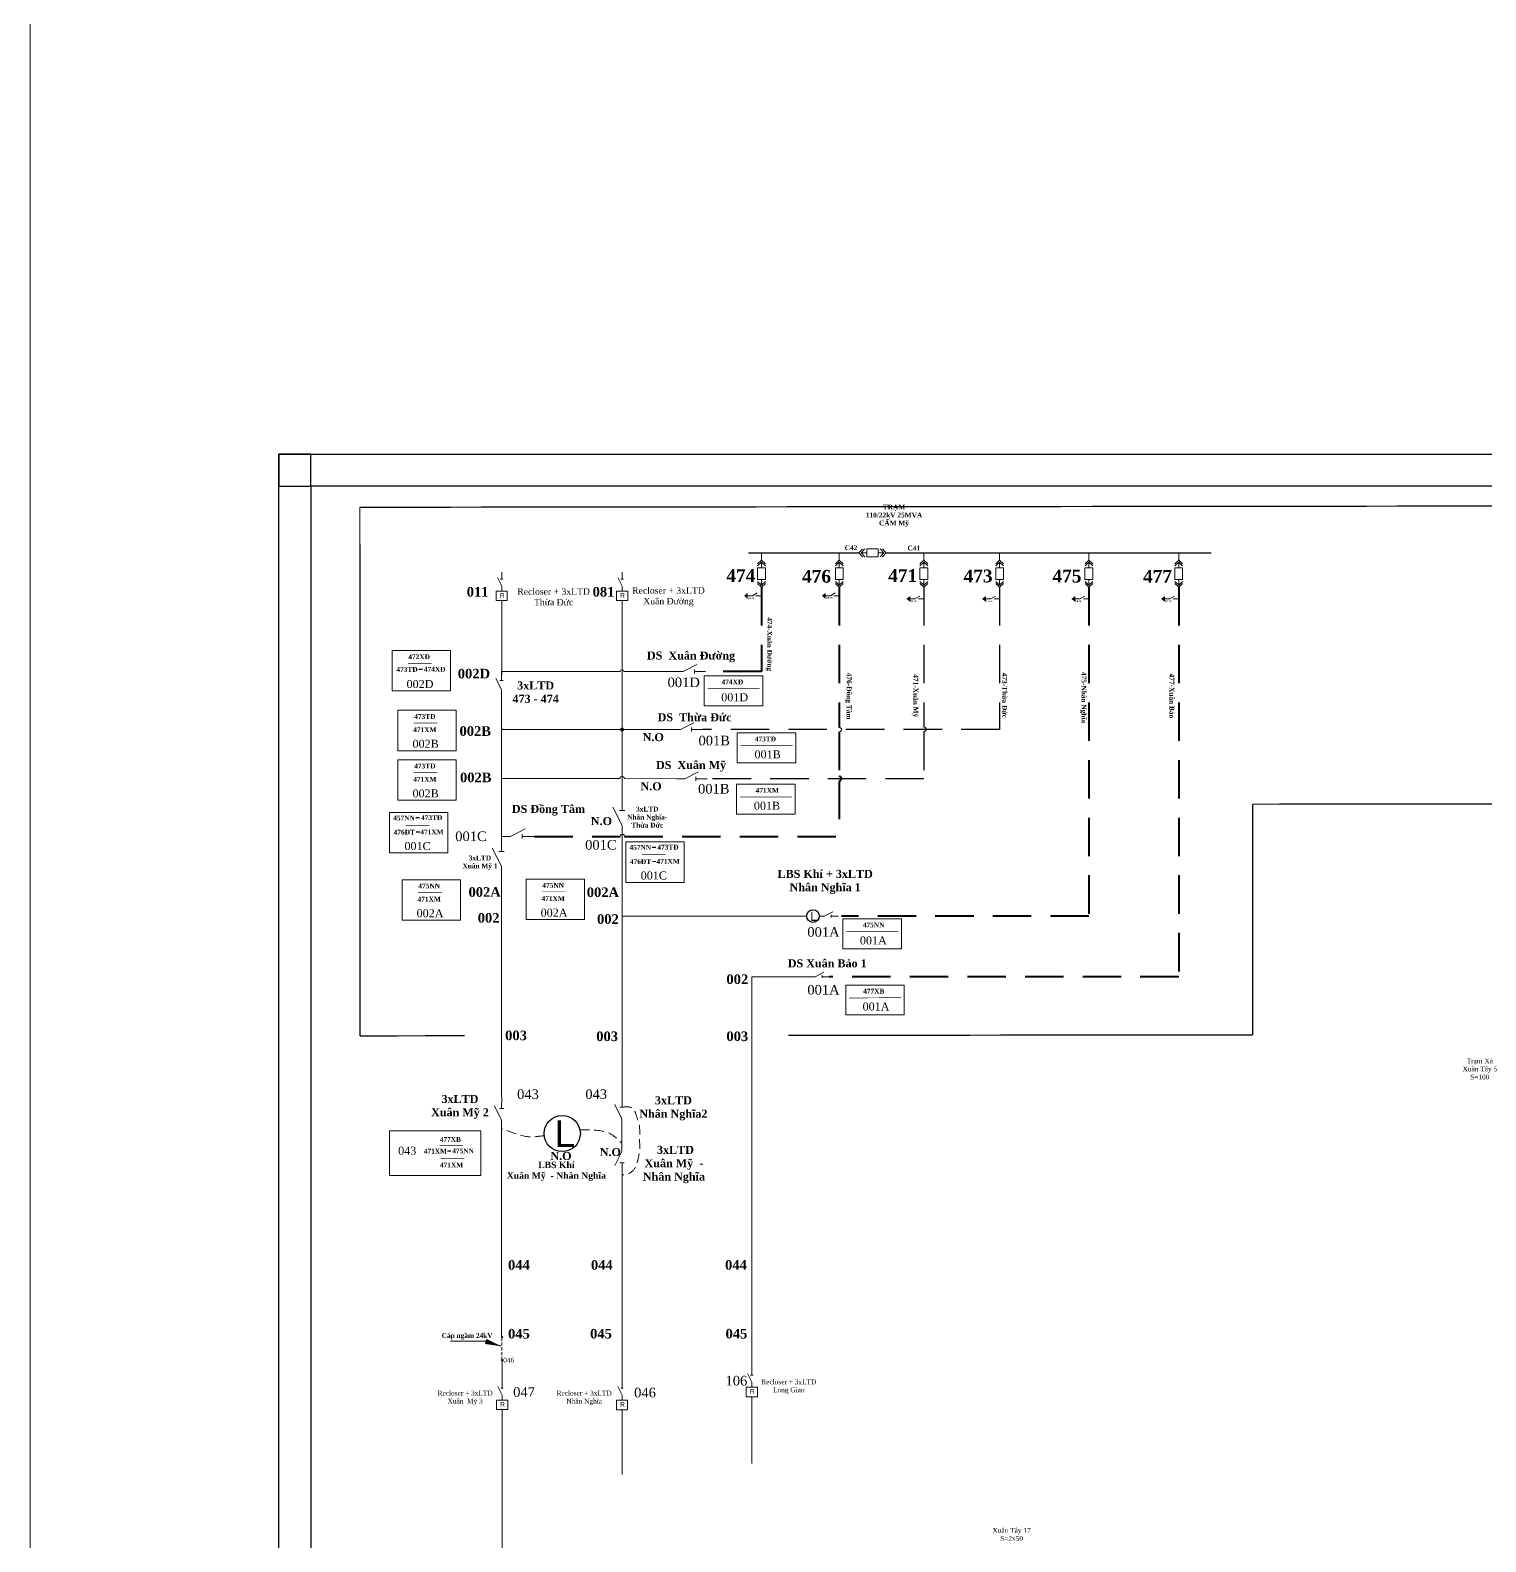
# Model space of a CAD drawing. Header units: inches. Extents: x 4393 to 9189, y -189 to 2360.
# Drawn here: x 7959.2 to 8186.6, y 745.4 to 981.4 of the extents above; entities that cross this region are included whole.
import ezdxf
from ezdxf.enums import TextEntityAlignment as Align

# ---------------------------------------------------------------- set-up
doc = ezdxf.new("R2010")
doc.units = ezdxf.units.IN
doc.header["$MEASUREMENT"] = 0
doc.linetypes.add('DASHED', pattern=[0.75, 0.5, -0.25])
for name, color, linetype, lineweight in [('Day 22kV', 1, 'Continuous', 25), ('Khung', 7, 'Continuous', 20), ('Text', 7, 'Continuous', 15), ('Thiet bi', 3, 'Continuous', 18)]:
    doc.layers.add(name, color=color, linetype=linetype, lineweight=lineweight)
doc.layers.add('TEXT477TANPHU', color=7, linetype='Continuous')
doc.styles.get("Standard").update_dxf_attribs({"font": 'arial.ttf'})
doc.styles.add('TimeNRoman', font='times.ttf')
doc.styles.add('TimeNRoman-B', font='timesbd.ttf')
doc.dimstyles.get("Standard").update_dxf_attribs({"dimtxt": 0.18, "dimasz": 0.18, "dimexe": 0.18, "dimexo": 0.0625, "dimgap": 0.09, "dimtad": 0, "dimtih": 1, "dimtoh": 1, "dimdec": 4, "dimzin": 0, "dimdsep": 46, "dimtxsty": 'Standard', "dimcen": 0.09, "dimadec": 0, "dimazin": 0, "dimtfac": 1, "dimtdec": 4, "dimtofl": 0, "dimtmove": 0, "dimatfit": 3, "dimfxl": 1, "dimtolj": 1, "dimtzin": 0, "dimarcsym": 0})

# ---------------------------------------------------------------- blocks, each defined once
blk = doc.blocks.new('ALTD')
at = {"color": 0}
for points in [[(3.38, 1.08), (1.27, 0), (0, 0)], [(2.99, 0.31), (2.99, -0.31)], [(2.99, 0), (4.73, 0)]]:
    blk.add_lwpolyline(points, dxfattribs=at)
blk = doc.blocks.new('NOI DAT')
at = {"color": 0}
for points in [[(0, 0.01), (0, -1.37)], [(0, -3.51), (0, -2.22), (-0.71, -1.04)], [(0.6, -3.51), (-0.6, -3.51)], [(-0.47, -3.67), (0.47, -3.67)], [(-0.34, -3.82), (0.34, -3.82)], [(-0.21, -3.98), (0.21, -3.98)], [(-0.08, -4.13), (0.08, -4.13)]]:
    blk.add_lwpolyline(points, dxfattribs=at)
blk = doc.blocks.new('MAT CAT')
at = {"color": 0}
blk.add_lwpolyline([(-0.98, 4.76), (0.98, 4.76), (0.98, 1.94), (-0.98, 1.94)], close=True, dxfattribs=at)
for points in [[(-0.97, 5.81), (0, 6.7), (0.97, 5.81)], [(-0.97, 5.28), (0, 6.17), (0.97, 5.28)], [(0, 4.76), (0, 6.17)], [(-0.97, 1.42), (0, 0.53), (0.97, 1.42)], [(-0.97, 0.89), (0, 0), (0.97, 0.89)], [(0, 1.94), (0, 0.53)]]:
    blk.add_lwpolyline(points, dxfattribs=at)
blk = doc.blocks.new('LBS khí')
blk.add_circle((1.09, -1.12), 3.4)
at = {"layer": 'TEXT477TANPHU', "color": 7, "true_color": 0xffffff, "insert": (-0.34, 1.36), "char_height": 5, "attachment_point": 1}
blk.add_mtext_dynamic_manual_height_columns('L', width=1.1505, gutter_width=1, heights=[0], dxfattribs=at)
blk = doc.blocks.new('4')
at = {"layer": 'Day 22kV', "color": 6}
for p, q in [((0, 841), (1149, 841)), ((0, 0), (0, 841))]:
    blk.add_line(p, q, dxfattribs=at)
blk = doc.blocks.new('7')
at = {"layer": 'Day 22kV', "color": 6}
for p, q in [((10, 10), (0, 10)), ((0, 10), (0, 0)), ((10, 0), (10, 10)), ((0, 0), (10, 0))]:
    blk.add_line(p, q, dxfattribs=at)
blk = doc.blocks.new('11')
at = {"layer": 'Day 22kV', "color": 6}
blk.add_lwpolyline([(1138.99, 829.51), (10, 829.49), (10, 8.51), (1138.99, 8.51), (1138.99, 829.51)], dxfattribs=at)
for name, p in [('4', (0, -1.49)), ('7', (0, 829.5))]:
    blk.add_blockref(name, p, dxfattribs=at)
blk = doc.blocks.new('giaodiem')
at = {"layer": 'Text'}
h = blk.add_hatch(color=4, dxfattribs=at)
h.set_gradient(color1=(124, 3, 19), one_color=1, tint=1)
h.paths.add_polyline_path([(309.53, 1532.09), (308.91, 1532.09, 0.414214), (309.53, 1531.47)])
h.paths.add_polyline_path([(309.53, 1532.71, 0.414214), (308.91, 1532.09), (309.53, 1532.09)])
h.paths.add_polyline_path([(309.53, 1532.71), (309.53, 1532.09), (310.15, 1532.09, 0.414214)])
h.paths.add_polyline_path([(310.15, 1532.09), (309.53, 1532.09), (309.53, 1531.47, 0.414214)])

msp = doc.modelspace()

# ---------------------------------------------------------------- linework, layer by layer
at = {"color": 6, "lineweight": 15}
for p, q in [((8032.85, 882.2), (8032.85, 892.34)), ((8071.92, 772.48), (8071.92, 809.84)), ((8051.65, 770.44), (8051.65, 777.64)), ((8032.91, 770.45), (8032.91, 773.59)), ((8071.92, 757.59), (8071.92, 768.01)), ((8032.91, 664.62), (8032.91, 765.99)), ((8051.65, 755.84), (8051.65, 765.97))]:
    msp.add_line(p, q, dxfattribs=at)
at = {"color": 6, "linetype": 'DASHED', "lineweight": 15}
msp.add_line((8032.89, 777.24), (8032.89, 773.83), dxfattribs=at)
at = {"layer": 'Day 22kV', "color": 50, "lineweight": 15}
for p, q in [((8032.85, 880.7), (8032.85, 882.2)), ((8059.94, 881.27), (8052.23, 881.27))]:
    msp.add_line(p, q, dxfattribs=at)
at = {"layer": 'Day 22kV', "color": 2, "linetype": 'DASHED', "lineweight": 40, "ltscale": 12}
msp.add_line((8073.44, 881.27), (8064.7, 881.27), dxfattribs=at)
at = {"layer": 'Day 22kV', "color": 4, "lineweight": 15}
for p, q in [((8032.85, 872.47), (8032.85, 872.19)), ((8032.85, 872.19), (8060.11, 872.19))]:
    msp.add_line(p, q, dxfattribs=at)
at = {"layer": 'Day 22kV', "color": 6, "lineweight": 15}
for p, q in [((8032.82, 864.54), (8051.31, 864.54)), ((8052.01, 864.54), (8060.81, 864.53))]:
    msp.add_line(p, q, dxfattribs=at)
at = {"layer": 'Day 22kV', "color": 30, "linetype": 'DASHED', "lineweight": 40, "ltscale": 12}
for p, q in [((8037.96, 855.51), (8051.34, 855.51)), ((8052.04, 855.51), (8085.56, 855.51))]:
    msp.add_line(p, q, dxfattribs=at)
at = {"layer": 'Day 22kV', "lineweight": 15, "const_width": 0.197}
for points in [[(8071.39, 899.8), (8088.66, 899.8)], [(8092.88, 899.8), (8143.71, 899.8)]]:
    msp.add_lwpolyline(points, dxfattribs=at)
at = {"layer": 'Day 22kV', "lineweight": 15}
for points in [[(8073.44, 898.66), (8073.44, 899.8)], [(8085.59, 898.66), (8085.59, 899.8)], [(8098.8, 898.66), (8098.8, 899.8)], [(8110.63, 898.66), (8110.63, 899.8)], [(8124.58, 898.66), (8124.58, 899.8)], [(8138.6, 898.66), (8138.6, 899.8)], [(8051.66, 815.03), (8051.66, 843.05)], [(8051.66, 836.16), (8051.66, 843.05)], [(8051.66, 843.05), (8080.47, 843.05)]]:
    msp.add_lwpolyline(points, dxfattribs=at)
at = {"layer": 'Day 22kV', "color": 0, "lineweight": 15}
for points in [[(8031.98, 893.82), (8033.73, 893.82), (8033.73, 892.34), (8031.98, 892.34)], [(8050.79, 893.82), (8052.53, 893.82), (8052.53, 892.34), (8050.79, 892.34)], [(8032.04, 767.47), (8033.79, 767.47), (8033.79, 765.99), (8032.04, 765.99)], [(8050.78, 767.46), (8052.52, 767.46), (8052.52, 765.97), (8050.78, 765.97)], [(8071.05, 769.5), (8072.79, 769.5), (8072.79, 768.01), (8071.05, 768.01)]]:
    msp.add_lwpolyline(points, close=True, dxfattribs=at)
at = {"layer": 'Day 22kV', "color": 4, "linetype": 'DASHED', "lineweight": 25, "ltscale": 12}
msp.add_lwpolyline([(8110.63, 894.44), (8110.63, 872.19), (8064.23, 872.19)], dxfattribs=at)
at = {"layer": 'Day 22kV', "color": 2, "linetype": 'DASHED', "lineweight": 40, "ltscale": 12}
msp.add_lwpolyline([(8073.44, 894.44), (8073.44, 881.27)], dxfattribs=at)
at = {"layer": 'Day 22kV', "color": 5, "linetype": 'DASHED', "lineweight": 40, "ltscale": 12}
msp.add_lwpolyline([(8138.6, 894.44), (8138.6, 833.61), (8084, 833.61)], dxfattribs=at)
at = {"layer": 'Day 22kV', "color": 30, "linetype": 'DASHED', "lineweight": 40, "ltscale": 12}
for points in [[(8085.59, 894.44), (8085.57, 872.54)], [(8085.57, 871.84), (8085.57, 864.9)], [(8085.57, 864.2), (8085.56, 855.51)]]:
    msp.add_lwpolyline(points, dxfattribs=at)
at = {"layer": 'Day 22kV', "linetype": 'DASHED', "lineweight": 40, "ltscale": 12}
msp.add_lwpolyline([(8124.58, 894.44), (8124.58, 843.05), (8085.95, 843.05)], dxfattribs=at)
at = {"layer": 'Day 22kV', "color": 6, "linetype": 'DASHED', "lineweight": 25, "ltscale": 12}
for points in [[(8098.8, 894.44), (8098.8, 872.58)], [(8098.8, 871.88), (8098.8, 864.53), (8064.93, 864.53)]]:
    msp.add_lwpolyline(points, dxfattribs=at)
at = {"layer": 'Day 22kV', "color": 50, "lineweight": 15}
msp.add_lwpolyline([(8032.82, 881.27), (8051.36, 881.27, -0.983539), (8051.93, 881.27), (8059.64, 881.27)], format="xyb", dxfattribs=at)
at = {"layer": 'Day 22kV', "color": 6, "lineweight": 15}
for points in [[(8032.82, 855.51), (8032.82, 877.41)], [(8032.8, 814.89), (8032.82, 849.13)], [(8032.81, 777.55), (8032.82, 809.89)]]:
    msp.add_lwpolyline(points, dxfattribs=at)
at = {"layer": 'Day 22kV', "color": 5, "lineweight": 15}
msp.add_lwpolyline([(8071.92, 809.7), (8071.92, 833.61), (8081.02, 833.61)], dxfattribs=at)
at = {"layer": 'Day 22kV', "color": 1, "lineweight": 15}
msp.add_lwpolyline([(8051.65, 777.59), (8051.66, 802.7)], dxfattribs=at)
at = {"layer": 'Day 22kV', "color": 6, "lineweight": 15}
for centre in [(8032.89, 777.36), (8032.89, 773.71)]:
    msp.add_circle(centre, 0.122, dxfattribs=at)
at = {"layer": 'Day 22kV', "color": 30, "linetype": 'DASHED', "lineweight": 15, "ltscale": 12}
msp.add_arc((8085.57, 872.19), 0.35, 269.9073, 89.9073, dxfattribs=at)
at = {"layer": 'Day 22kV', "color": 6, "linetype": 'DASHED', "lineweight": 15, "ltscale": 12}
msp.add_arc((8098.8, 872.23), 0.35, 270, 90, dxfattribs=at)
at = {"layer": 'Day 22kV', "color": 6, "lineweight": 15}
for centre in [(8051.66, 864.54), (8051.69, 855.51)]:
    msp.add_arc(centre, 0.35, 359.991, 179.991, dxfattribs=at)
at = {"layer": 'Day 22kV', "color": 30, "linetype": 'DASHED', "lineweight": 40, "ltscale": 12}
msp.add_arc((8085.57, 864.55), 0.35, 269.9073, 89.9073, dxfattribs=at)
at = {"layer": 'Day 22kV', "color": 6, "lineweight": 15}
for p in [(8032.74, 892.37), (8071.81, 768.04), (8032.8, 766.02), (8051.54, 766)]:
    msp.add_point(p, dxfattribs=at)
at = {"layer": 'Khung', "color": 2, "linetype": 'DASHED', "lineweight": 30, "ltscale": 20, "const_width": 0.203}
for points in [[(8395.38, 907.34), (8010.69, 906.92)], [(8010.69, 906.92), (8010.73, 824.36)], [(8330.72, 860.75), (8150.16, 860.55)], [(8150.16, 860.55), (8150.16, 824.52)], [(8027.09, 824.38), (8010.73, 824.36)], [(8150.16, 824.52), (8077.64, 824.44)]]:
    msp.add_lwpolyline(points, dxfattribs=at)
at = {"layer": 'Khung', "color": 2, "ltscale": 20, "const_width": 0.102}
for points in [[(8021.91, 882.56), (8018.22, 882.56)], [(8073.15, 878.6), (8065.03, 878.6)], [(8022.79, 873.23), (8019.1, 873.23)], [(8078.3, 869.69), (8070.17, 869.69)], [(8022.79, 865.49), (8019.1, 865.49)], [(8078.2, 861.66), (8070.08, 861.66)], [(8021.53, 857.26), (8017.84, 857.26)], [(8058.44, 852.67), (8054.74, 852.67)], [(8023.48, 846.77), (8019.78, 846.77)], [(8042.85, 846.86), (8039.16, 846.86)], [(8094.81, 840.63), (8086.68, 840.63)], [(8095.23, 830.31), (8087.1, 830.3)], [(8026.83, 807.28), (8023.14, 807.28)], [(8027.01, 805.23), (8023.32, 805.23)]]:
    msp.add_lwpolyline(points, dxfattribs=at)
at = {"layer": 'Text', "color": 4, "lineweight": 15}
for p, q in [((8032.85, 882.2), (8032.85, 891.3)), ((8051.66, 859.55), (8051.66, 892.34)), ((8051.66, 843.05), (8051.69, 855.51)), ((8051.63, 810.1), (8051.63, 807.63)), ((8041.11, 809.12), (8041.11, 809.12))]:
    msp.add_line(p, q, dxfattribs=at)
at = {"layer": 'Text', "color": 4}
for points in [[(7959.2, 1504.68), (8603.17, 1504.68), (8603.17, 425.7), (7959.2, 425.7)], [(8015.72, 884.56), (8024.84, 884.56), (8024.84, 878.23), (8015.72, 878.23)], [(8064.5, 880.6), (8073.63, 880.6), (8073.63, 875.93), (8064.5, 875.93)], [(8016.6, 875.23), (8025.72, 875.23), (8025.72, 868.9), (8016.6, 868.9)], [(8069.64, 871.69), (8078.77, 871.69), (8078.77, 867.02), (8069.64, 867.02)], [(8016.6, 867.48), (8025.72, 867.48), (8025.72, 861.16), (8016.6, 861.16)], [(8069.55, 863.66), (8078.68, 863.66), (8078.68, 858.99), (8069.55, 858.99)], [(8015.34, 859.26), (8024.46, 859.26), (8024.46, 852.94), (8015.34, 852.94)], [(8052.24, 854.66), (8061.36, 854.66), (8061.36, 848.34), (8052.24, 848.34)], [(8017.29, 848.76), (8026.41, 848.76), (8026.41, 842.44), (8017.29, 842.44)], [(8036.66, 848.85), (8045.78, 848.85), (8045.78, 842.53), (8036.66, 842.53)], [(8086.15, 842.63), (8095.28, 842.63), (8095.28, 837.97), (8086.15, 837.97)], [(8086.58, 832.3), (8095.71, 832.3), (8095.71, 827.64), (8086.58, 827.64)], [(8015.31, 809.53), (8029.59, 809.53), (8029.59, 802.55), (8015.31, 802.55)]]:
    msp.add_lwpolyline(points, close=True, dxfattribs=at)
at = {"layer": 'Text', "color": 2, "linetype": 'DASHED', "lineweight": 15, "ltscale": 3}
msp.add_spline([(8051.64, 813.23), (8053.3, 813.04), (8053.93, 811.78), (8054.35, 810.3), (8054.39, 807.97), (8054.41, 806.64), (8054.1, 804.92), (8053.77, 803.91), (8052.55, 802.79), (8051.62, 802.66)], degree=3, dxfattribs=at)
for points, knots in [([(8039.52, 808.78), (8038.83, 808.7), (8037.66, 808.53), (8036.1, 808.65), (8033.34, 809.68), (8032.82, 809.89)], [0, 0, 0, 0, 6.683443, 12.636919, 15.309717, 15.309717, 15.309717, 15.309717]), ([(8045.07, 809.69), (8045.86, 809.72), (8048.5, 809.73), (8050.26, 808.91), (8051.23, 807.97), (8051.58, 807.63)], [2.247862, 2.247862, 2.247862, 2.247862, 9.4676, 14.446967, 17.292379, 17.292379, 17.292379, 17.292379])]:
    msp.add_open_spline(points, degree=3, knots=knots, dxfattribs=at)

# ---------------------------------------------------------------- block references
at = {"color": 0, "lineweight": 15}
for p, xscale, yscale, zscale in [((8081.14, 843.39), 0.2912585207550364, 0.2912585207559459, 0.2912585207556064), ((8041.4, 810.04), 0.8318492596345095, 0.8318492596365559, 0.8318492596356427)]:
    msp.add_blockref('LBS khí', p, dxfattribs=dict(at, xscale=xscale, yscale=yscale, zscale=zscale))
at = {"layer": 'Day 22kV', "color": 1, "lineweight": 30, "xscale": 0.5, "yscale": 0.5, "zscale": 0.5}
msp.add_blockref('11', (7998.04, 495.48), dxfattribs=at)
at = {"layer": 'Text', "color": 4, "xscale": 0.5, "yscale": 0.5, "zscale": 0.5}
msp.add_blockref('giaodiem', (7896.89, 106.15), dxfattribs=at)
at = {"layer": 'Thiet bi', "lineweight": 15}
for name, p, xscale, yscale, zscale, rotation in [('MAT CAT', (8088.66, 899.8), 0.6300000000001091, 0.6300000000001091, 0.6300000000000636, 270), ('ALTD', (8032.85, 893.82), 0.6300000000001091, 0.6300000000001091, 0.6300000000000636, 90), ('ALTD', (8051.66, 893.82), 0.6300000000001091, 0.6300000000001091, 0.6300000000000636, 90), ('NOI DAT', (8073.43, 893.1), 0.6300000000001091, 0.6300000000001091, 0.6300000000000636, 270), ('NOI DAT', (8085.59, 893.1), 0.6300000000001091, 0.6300000000001091, 0.6300000000000636, 270), ('NOI DAT', (8098.8, 892.61), 0.6300000000001091, 0.6300000000001091, 0.6300000000000636, 270), ('NOI DAT', (8110.63, 892.61), 0.6300000000001091, 0.6300000000001091, 0.6300000000000636, 270), ('NOI DAT', (8124.57, 892.61), 0.6300000000001091, 0.6300000000001091, 0.6300000000000636, 270), ('NOI DAT', (8138.59, 892.61), 0.6300000000001091, 0.6300000000001091, 0.6300000000000636, 270), ('ALTD', (8032.82, 877.4), 0.8171796783339189, 0.8171796783340142, 0.8171796783339126, 89.68322065614595), ('ALTD', (8051.69, 855.51), 1.349310864734207, 1.349310864734207, 1.349310864734118, 90), ('ALTD', (8032.82, 849.13), 1.349310864734207, 1.349310864734207, 1.349310864734118, 90), ('ALTD', (8032.82, 809.89), 1.043015560374781, 1.043015560374783, 1.043015560374667, 89.68322065613289), ('ALTD', (8051.63, 810.1), 1.043015560374781, 1.043015560374783, 1.043015560374667, 89.68322065613289), ('ALTD', (8051.63, 807.63), -1.043015560374781, 1.043015560374783, 1.043015560374667, 90.31677934386713), ('ALTD', (8071.92, 769.5), 0.6300000000001091, 0.6300000000001091, 0.6300000000000636, 90), ('ALTD', (8032.91, 767.47), 0.6300000000001091, 0.6300000000001091, 0.6300000000000636, 90), ('ALTD', (8051.65, 767.46), 0.6300000000001091, 0.6300000000001091, 0.6300000000000636, 90)]:
    msp.add_blockref(name, p, dxfattribs=dict(at, xscale=xscale, yscale=yscale, zscale=zscale, rotation=rotation))
for name, p, xscale, yscale, zscale in [('MAT CAT', (8073.44, 894.44), 0.6300000000001091, 0.6300000000001091, 0.6300000000000636), ('MAT CAT', (8085.59, 894.44), 0.6300000000001091, 0.6300000000001091, 0.6300000000000636), ('MAT CAT', (8098.8, 894.44), 0.6300000000001091, 0.6300000000001091, 0.6300000000000636), ('MAT CAT', (8110.63, 894.44), 0.6300000000001091, 0.6300000000001091, 0.6300000000000636), ('MAT CAT', (8124.58, 894.44), 0.6300000000001091, 0.6300000000001091, 0.6300000000000636), ('MAT CAT', (8138.6, 894.44), 0.6300000000001091, 0.6300000000001091, 0.6300000000000636), ('ALTD', (8059.94, 881.27), 1.005858668133442, 1.005858668133101, 1.005858668133029), ('ALTD', (8059.48, 872.19), 1.005858668133442, 1.005858668133101, 1.005858668133029), ('ALTD', (8060.17, 864.53), 1.005858668133442, 1.005858668133101, 1.005858668133029), ('ALTD', (8032.82, 855.51), 1.086620261770804, 1.086620261770349, 1.086620261770365), ('ALTD', (8082.44, 843.05), 0.6300000000001091, 0.6300000000001091, 0.6300000000000636), ('ALTD', (8081.02, 833.61), 0.6300000000001091, 0.6300000000001091, 0.6300000000000636)]:
    msp.add_blockref(name, p, dxfattribs=dict(at, xscale=xscale, yscale=yscale, zscale=zscale))

# ---------------------------------------------------------------- texts
at = {"layer": 'Text', "color": 7, "lineweight": 15, "ltscale": 1.5}
for s, height, style, p in [('C42', 0.75, 'TimeNRoman-B', (8087.42, 900.24)), ('C41', 0.75, 'TimeNRoman-B', (8097.22, 900.18)), ('474', 2, 'TimeNRoman-B', (8070.2, 895.25)), ('476', 2, 'TimeNRoman-B', (8082.03, 895.14)), ('471', 2, 'TimeNRoman-B', (8095.48, 895.25)), ('473', 2, 'TimeNRoman-B', (8107.26, 895.19)), ('475', 2, 'TimeNRoman-B', (8121.14, 895.18)), ('477', 2, 'TimeNRoman-B', (8135.29, 895.13)), ('-', 1.5, 'TimeNRoman-B', (8020.2, 881.07)), ('-', 1.5, 'TimeNRoman-B', (8019.73, 857.89)), ('-', 1.5, 'TimeNRoman-B', (8019.77, 855.65)), ('-', 1.5, 'TimeNRoman-B', (8056.64, 853.29)), ('-', 1.5, 'TimeNRoman-B', (8056.67, 851.06)), ('002', 1.5, 'TimeNRoman-B', (8030.81, 842.05)), ('002', 1.5, 'TimeNRoman-B', (8049.44, 841.86)), ('002', 1.5, 'TimeNRoman-B', (8069.65, 832.46)), ('003', 1.5, 'TimeNRoman-B', (8035.09, 823.69)), ('003', 1.5, 'TimeNRoman-B', (8049.32, 823.55)), ('003', 1.5, 'TimeNRoman-B', (8069.65, 823.55)), ('043', 1.5, 'TimeNRoman', (8036.96, 814.51)), ('043', 1.5, 'TimeNRoman', (8047.61, 814.51)), ('-', 1.5, 'TimeNRoman-B', (8024.63, 805.84)), ('044', 1.5, 'TimeNRoman-B', (8035.54, 787.84)), ('044', 1.5, 'TimeNRoman-B', (8048.49, 787.84)), ('044', 1.5, 'TimeNRoman-B', (8069.44, 787.84)), ('045', 1.5, 'TimeNRoman-B', (8035.54, 777.1)), ('045', 1.5, 'TimeNRoman-B', (8048.36, 777.1)), ('045', 1.5, 'TimeNRoman-B', (8069.52, 777.1)), ('046', 0.75, 'TimeNRoman', (8033.94, 773.35))]:
    msp.add_text(s, height=height, dxfattribs=dict(at, style=style)).set_placement(p, align=Align.CENTER)
at = {"layer": 'Text', "color": 2, "lineweight": 15, "ltscale": 1.5}
for s, style, p in [('011', 'TimeNRoman-B', (8029.09, 892.97)), ('081', 'TimeNRoman-B', (8048.75, 892.97)), ('002D', 'TimeNRoman-B', (8028.51, 880.19)), ('001D', 'TimeNRoman', (8061.28, 878.83)), ('002B', 'TimeNRoman-B', (8028.72, 871.22)), ('001B', 'TimeNRoman', (8066.05, 869.74)), ('002B', 'TimeNRoman-B', (8028.79, 863.98)), ('001B', 'TimeNRoman', (8065.98, 862.21)), ('001C', 'TimeNRoman', (8028.05, 854.79)), ('001C', 'TimeNRoman', (8048.34, 853.46)), ('002A', 'TimeNRoman-B', (8030.19, 846.08)), ('002A', 'TimeNRoman-B', (8048.66, 846.04)), ('001A', 'TimeNRoman', (8083.11, 839.85)), ('001A', 'TimeNRoman', (8083.11, 830.82)), ('106', 'TimeNRoman', (8069.52, 769.77)), ('047', 'TimeNRoman', (8036.34, 767.99)), ('046', 'TimeNRoman', (8055.24, 767.91))]:
    msp.add_text(s, height=1.5, dxfattribs=dict(at, style=style)).set_placement(p, align=Align.CENTER)
at = {"layer": 'Text', "color": 7, "lineweight": 15, "ltscale": 1.5, "style": 'TimeNRoman-B', "width": 0.8}
for s, p in [('474-76', (8071.78, 892.54)), ('476-76', (8083.98, 892.64)), ('471-76', (8097.12, 892.14)), ('475-76', (8122.85, 892.13)), ('477-76', (8136.95, 892.14)), ('473-76', (8108.99, 892.11))]:
    msp.add_text(s, height=0.25, dxfattribs=at).set_placement(p, align=Align.CENTER)
at = {"layer": 'Text', "color": 6, "ltscale": 1.5, "style": 'TimeNRoman-B'}
for s, p in [('472XĐ', (8019.95, 883.2)), ('473TĐ', (8020.84, 873.87)), ('473TĐ', (8020.84, 866.13)), ('471XM', (8074.34, 862.33)), ('471XM', (8021.95, 855.83)), ('471XM', (8058.85, 851.24)), ('475NN', (8021.52, 847.41)), ('475NN', (8040.89, 847.5)), ('471XM', (8022.49, 805.99)), ('471XM', (8025.01, 803.83))]:
    msp.add_text(s, height=0.75, dxfattribs=at).set_placement(p, align=Align.CENTER)
at = {"layer": 'Text', "color": 4, "ltscale": 1.5, "style": 'TimeNRoman-B'}
for p in [(8018.06, 881.22), (8074.04, 870.36), (8021.91, 858.07), (8058.82, 853.47)]:
    msp.add_text('473TĐ', height=0.75, dxfattribs=at).set_placement(p, align=Align.CENTER)
at = {"layer": 'Text', "color": 2, "ltscale": 1.5, "style": 'TimeNRoman-B'}
for p in [(8022.38, 881.25), (8068.89, 879.27)]:
    msp.add_text('474XĐ', height=0.75, dxfattribs=at).set_placement(p, align=Align.CENTER)
at = {"layer": 'Text', "color": 3, "ltscale": 1.5, "style": 'TimeNRoman'}
for s, p in [('002D', (8020.09, 878.69)), ('001D', (8069.24, 876.62)), ('002B', (8020.97, 869.36)), ('001B', (8074.39, 867.71)), ('002B', (8020.97, 861.61)), ('001B', (8074.29, 859.68)), ('001C', (8019.71, 853.39)), ('001C', (8056.61, 848.79)), ('002A', (8021.66, 842.89)), ('002A', (8041.03, 842.98)), ('001A', (8090.9, 838.65)), ('001A', (8091.32, 828.32)), ('043', (8018.1, 805.81))]:
    msp.add_text(s, height=1.25, dxfattribs=at).set_placement(p, align=Align.CENTER)
at = {"layer": 'Text', "color": 30, "ltscale": 1.5, "style": 'TimeNRoman-B'}
for s, p in [('471XM', (8020.84, 871.8)), ('471XM', (8020.84, 864.06)), ('476ĐT', (8017.63, 855.8)), ('476ĐT', (8054.53, 851.2)), ('471XM', (8021.52, 845.34)), ('471XM', (8040.89, 845.43))]:
    msp.add_text(s, height=0.75, dxfattribs=at).set_placement(p, align=Align.CENTER)
at = {"layer": 'Text', "color": 1, "ltscale": 1.5, "style": 'TimeNRoman-B'}
for s, p in [('457NN', (8017.59, 858.03)), ('457NN', (8054.5, 853.44)), ('475NN', (8090.94, 841.31)), ('475NN', (8026.81, 806.02))]:
    msp.add_text(s, height=0.75, dxfattribs=at).set_placement(p, align=Align.CENTER)
at = {"layer": 'Text', "color": 5, "ltscale": 1.5, "style": 'TimeNRoman-B'}
for p in [(8090.97, 830.98), (8024.83, 807.81)]:
    msp.add_text('477XB', height=0.75, dxfattribs=at).set_placement(p, align=Align.CENTER)
at = {"layer": 'Text', "color": 7, "lineweight": 15, "ltscale": 1.5, "attachment_point": 5}
for s, insert, char_height, width, style in [('{\\fTimes New Roman|b1|i0|c0|p18;TRẠM\\P110/22kV 25MVA\\PCẨM Mỹ}', (8094.13, 905.58), 0.75, 11.4514, 'TimeNRoman'), ('Recloser + 3xLTD\\PThừa Đức', (8040.96, 892.93), 1, 20, 'TimeNRoman'), ('Recloser + 3xLTD\\PXuân Đường', (8058.9, 892.93), 1, 20, 'TimeNRoman'), ('DS  Xuân Đường', (8062.42, 883.56), 1.25, 20, 'TimeNRoman-B'), ('DS  Thừa Đức', (8062.98, 874.11), 1.25, 20, 'TimeNRoman-B'), ('{\\fTimes New Roman|b1|i0|c0|p18;\\C1;N.O}', (8056.52, 871.01), 1.25, 2.1301, 'TimeNRoman'), ('DS  Xuân Mỹ', (8062.43, 866.46), 1.25, 20, 'TimeNRoman-B'), ('{\\fTimes New Roman|b1|i0|c0|p18;\\C1;N.O}', (8056.18, 863.34), 1.25, 2.1301, 'TimeNRoman'), ('DS Đồng Tâm', (8040.15, 859.6), 1.25, 20, 'TimeNRoman-B'), ('{\\fTimes New Roman|b1|i0|c0|p18;\\C1;N.O}', (8048.43, 857.9), 1.25, 2.1301, 'TimeNRoman'), ('LBS Khí + 3xLTD \\PNhân Nghĩa 1', (8083.38, 848.41), 1.25, 20, 'TimeNRoman-B'), ('DS Xuân Bảo 1', (8083.7, 835.68), 1.25, 20, 'TimeNRoman-B'), ('Trạm Xá\\PXuân Tây 5\\PS=100', (8185.64, 819.19), 0.75, 8.5, 'TimeNRoman'), ('{\\fTimes New Roman|b1|i0|c0|p18;\\C1;N.O}', (8042.11, 805.6), 1.25, 15.5282, 'TimeNRoman'), ('{\\fTimes New Roman|b1|i0|c0|p18;\\C1;N.O}', (8049.82, 806.2), 1.25, 15.5282, 'TimeNRoman'), ('LBS Khí \\PXuân Mỹ  - Nhân Nghĩa', (8041.39, 803.21), 1, 40.5331, 'TimeNRoman-B'), ('Recloser + 3xLTD\\PLong Giao', (8077.7, 769.58), 0.75, 28.9737, 'TimeNRoman'), ('Recloser + 3xLTD\\PXuân  Mỹ 3', (8027.14, 767.82), 0.75, 13.4406, 'TimeNRoman'), ('Recloser + 3xLTD\\PNhân Nghĩa', (8045.73, 767.82), 0.75, 13.4406, 'TimeNRoman'), ('Xuân Tây 17\\PS=2x50', (8112.5, 746.5), 0.75, 6.3015, 'TimeNRoman')]:
    msp.add_mtext(s, dxfattribs=dict(at, insert=insert, char_height=char_height, width=width, style=style))
at = {"layer": 'Text', "color": 7, "lineweight": 15, "ltscale": 1.5, "char_height": 0.75, "attachment_point": 5, "rotation": 270, "style": 'TimeNRoman'}
for s, insert, width in [('{\\fTimes New Roman|b1|i0|c0|p18;474-Xuân Đường}', (8074.59, 885.54), 15), ('{\\fTimes New Roman|b1|i0|c0|p18;476-Đồng Tâm}', (8086.99, 877.43), 15), ('{\\fTimes New Roman|b1|i0|c0|p18;471-Xuân Mỹ}', (8097.41, 877.48), 15), ('{\\fTimes New Roman|b1|i0|c0|p18;473-Thừa \\fTimes New Roman|b1|i0|c238|p18;Đ\\fTimes New Roman|b1|i0|c0|p18;ức}', (8111.4, 877.55), 11.0129), ('{\\fTimes New Roman|b1|i0|c0|p18;475-Nhân Nghĩa}', (8123.68, 877.21), 15), ('{\\fTimes New Roman|b1|i0|c0|p18;477-Xuân Bảo }', (8137.53, 877.46), 15)]:
    msp.add_mtext(s, dxfattribs=dict(at, insert=insert, width=width))
at = {"layer": 'Text', "color": 3, "lineweight": 15, "ltscale": 1.5, "width": 20, "attachment_point": 5, "style": 'TimeNRoman-B'}
for s, insert, char_height in [('3xLTD\\P473 - 474', (8038.15, 878.04), 1.25), ('3xLTD\\PNhân Nghĩa- \\PThừa Đức', (8055.59, 858.52), 0.75), (' 3xLTD \\PXuân Mỹ  - \\PNhân Nghĩa', (8059.75, 804.27), 1.25)]:
    msp.add_mtext(s, dxfattribs=dict(at, insert=insert, char_height=char_height))
at = {"layer": 'Text', "color": 2, "lineweight": 15, "ltscale": 1.5, "width": 20, "attachment_point": 5, "style": 'TimeNRoman-B'}
for s, insert, char_height in [('3xLTD\\PXuân Mỹ 1', (8029.45, 851.41), 0.75), ('3xLTD \\PXuân Mỹ 2', (8026.33, 813.26), 1.25), ('3xLTD \\PNhân Nghĩa2', (8059.67, 813.04), 1.25)]:
    msp.add_mtext(s, dxfattribs=dict(at, insert=insert, char_height=char_height))
at = {"layer": 'Text', "color": 7, "lineweight": 15, "ltscale": 1.5, "insert": (8027.45, 777.44), "char_height": 0.75, "width": 9.7193, "attachment_point": 5, "line_spacing_factor": 1.1, "style": 'TimeNRoman-B'}
msp.add_mtext('Cáp ngầm 24kV', dxfattribs=at)
at = {"layer": 'TEXT477TANPHU', "color": 7, "lineweight": 15, "ltscale": 1.5, "char_height": 0.75, "attachment_point": 1}
for insert in [(8032.54, 893.53), (8051.34, 893.53), (8071.61, 769.21), (8032.6, 767.18), (8051.33, 767.17)]:
    msp.add_mtext_dynamic_manual_height_columns('R', width=1.1505, gutter_width=1, heights=[0], dxfattribs=dict(at, insert=insert)).dxf.set("width", 0.2013)

# ---------------------------------------------------------------- leaders
at = {"layer": 'Text', "lineweight": 15}
msp.add_leader([(8032.74, 775.9), (8030.22, 776.68), (8024.83, 776.65)], dimstyle='Standard', override={"dimasz": 2.5, "dimgap": 0.09, "dimtad": 0}, dxfattribs=at)

doc.saveas('drawing.dxf')
